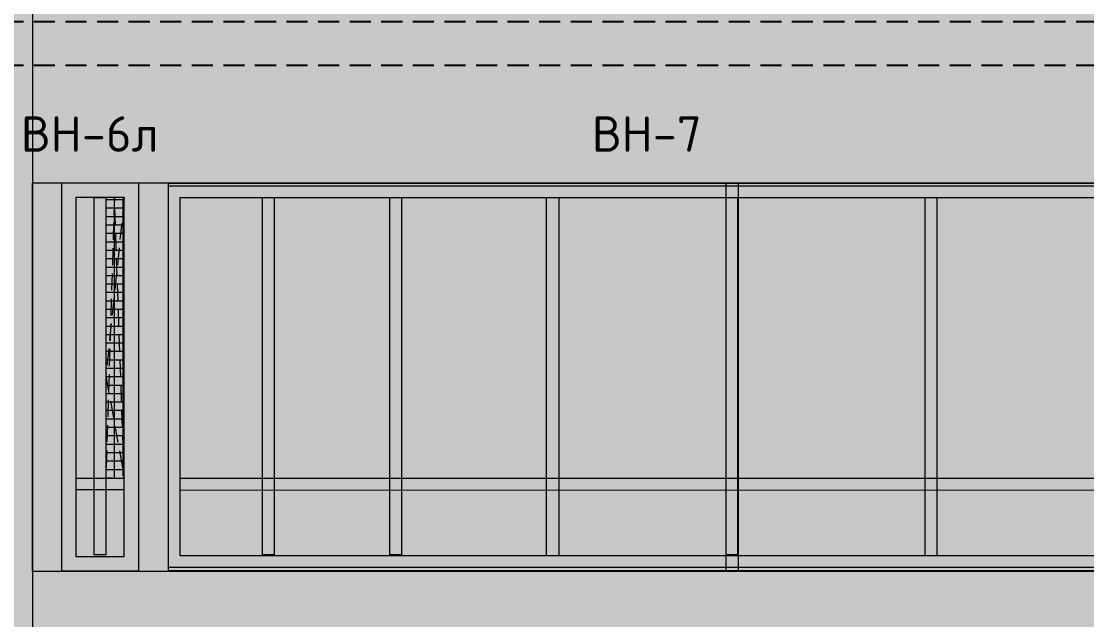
# Model space of a CAD drawing. Header units: millimetres. Extents: x -136099598 to 9192475, y 0 to 779331.
# Drawn here: x 60551 to 66876, y 289204 to 292753 of the extents above; entities that cross this region are included whole.
import ezdxf

# ---------------------------------------------------------------- set-up
doc = ezdxf.new("R2010")
doc.units = ezdxf.units.MM
doc.header["$MEASUREMENT"] = 0
doc.linetypes.add('01_base$0$DASHED2', pattern=[0.375, 0.25, -0.125])
doc.linetypes.add('ADSK_Штриховая_ш2 п1', pattern=[3, 2, -1])
doc.layers.get('0').update_dxf_attribs({"color": 250, "lineweight": 9})
doc.layers.get('Defpoints').update_dxf_attribs({"color": 8})
for name, color, linetype, lineweight, true_color in [('!_Окно_00_Штрих_Стекло', 7, 'Continuous', 0, 0x737373), ('RAL 000 80 00', 7, 'Continuous', 0, 0xb9b8b6), ('RAL 7016', 7, 'Continuous', 0, 0x383e42), ('RAL 90 10', 7, 'Continuous', 0, 0xf1ece1)]:
    doc.layers.add(name, color=color, linetype=linetype, lineweight=lineweight, true_color=true_color)
for name, color, linetype in [('PDF _0', 7, 'Continuous'), ('PDF _PDF _0', 7, 'Continuous'), ('PDF _Текст', 7, 'Continuous')]:
    doc.layers.add(name, color=color, linetype=linetype)
doc.layers.add('фасады', color=7, linetype='Continuous', lineweight=9)
doc.styles.add('PDF ISOCPEUR', font='isocpeur.ttf')

# ---------------------------------------------------------------- blocks, each defined once
blk = doc.blocks.new('A$Cce7b7053')
at = {"layer": '!_Окно_00_Штрих_Стекло'}
h = blk.add_hatch(color=256, dxfattribs=at)
h.dxf.hatch_style = 1
h.set_gradient(color1=(70, 92, 124), color2=(219, 225, 235), name='CURVED')
h.paths.add_polyline_path([(-90, -8316.7), (-90, -2653), (-2213.7, -2653), (-2213.7, -8316.7)])
h = blk.add_hatch(color=256, dxfattribs=at)
h.dxf.hatch_style = 1
h.set_gradient(color1=(70, 92, 124), color2=(219, 225, 235), name='CURVED')
h.paths.add_polyline_path([(-85.6, -8936.1), (-85.6, -8648.5), (-2213.7, -8648.5), (-2213.7, -8936.1)])
at = {"layer": 'PDF _PDF _0', "lineweight": 0, "true_color": 0x636466}
h = blk.add_hatch(dxfattribs=at)
h.set_pattern_fill('ANSI37', color=251, scale=400, angle=225)
h.set_pattern_definition([(270, (827904.3, 146355.055), (50, 8e-15), []), (2e-15, (827904.3, 146355.055), (-4e-16, 50), [])])
h.paths.add_polyline_path([(-562.2, -8648.5), (-2209.2, -8648.5), (-2209.2, -8757.9), (-547.6, -8757.9)])
at = {"layer": 'RAL 7016', "ltscale": 100, "transparency": 33554687}
h = blk.add_hatch(color=256, dxfattribs=at)
h.dxf.hatch_style = 1
h.paths.add_polyline_path([(-2301.4, -8386.7), (-2299.2, -2563), (0, -2563), (-2.2, -8386.7)])
h.paths.add_polyline_path([(-2213.7, -8316.7), (-90, -8316.7), (-90, -2653), (-2213.7, -2653)], flags=16)
h = blk.add_hatch(color=256, dxfattribs=at)
h.dxf.hatch_style = 1
h.paths.add_polyline_path([(-550.3, -8317.6), (-550, -2653), (-477.6, -2653), (-477.6, -8317.6)])
h = blk.add_hatch(color=256, dxfattribs=at)
h.dxf.hatch_style = 1
h.paths.add_polyline_path([(-90, -3894.3), (-2213.7, -3893.7), (-2213.7, -3823.7), (-90, -3824.3)])
h = blk.add_hatch(color=256, dxfattribs=at)
h.dxf.hatch_style = 1
h.paths.add_polyline_path([(-90, -5077.4), (-2213.7, -5076.8), (-2213.7, -5006.8), (-90, -5007.4)])
h = blk.add_hatch(color=256, dxfattribs=at)
h.dxf.hatch_style = 1
h.paths.add_polyline_path([(-90, -6143.4), (-2213.7, -6141.8), (-2213.7, -6067.9), (-90, -6068.5)])
h = blk.add_hatch(color=256, dxfattribs=at)
h.dxf.hatch_style = 1
h.paths.add_polyline_path([(-90, -7073.4), (-2213.7, -7072.9), (-2213.7, -7002.9), (-90, -7003.4)])
h = blk.add_hatch(color=256, dxfattribs=at)
h.dxf.hatch_style = 1
h.paths.add_polyline_path([(-90, -7073.2), (-2213.7, -7071.5), (-2213.7, -7003.4), (-90, -7004)])
h = blk.add_hatch(color=256, dxfattribs=at)
h.dxf.hatch_style = 1
h.paths.add_polyline_path([(-90, -7828.4), (-2213.7, -7827.9), (-2213.7, -7757.9), (-90, -7758.4)])
h = blk.add_hatch(color=256, dxfattribs=at)
h.dxf.hatch_style = 1
h.paths.add_polyline_path([(-2299.2, -9021.7), (-2299.2, -8563), (0, -8563), (0, -9021.7)])
h.paths.add_polyline_path([(-2213.7, -8936.1), (-85.6, -8936.1), (-85.6, -8648.5), (-2213.7, -8648.5)], flags=16)
h = blk.add_hatch(color=256, dxfattribs=at)
h.dxf.hatch_style = 1
h.paths.add_polyline_path([(-549.5, -8936.1), (-550, -8648.5), (-480, -8648.5), (-480.5, -8936.1)])
h = blk.add_hatch(color=256, dxfattribs=at)
h.dxf.hatch_style = 1
h.paths.add_polyline_path([(-90, -8827.9), (-2213.7, -8827.3), (-2213.7, -8757.3), (-90, -8757.9)])
at = {"ltscale": 150}
for points in [[(-2299.2, -2563), (0, -2563), (0, -8386.7), (-2299.2, -8386.7)], [(-2299.2, -5004), (0, -5004), (0, -5076.3), (-2299.2, -5076.3)], [(-2299.2, -9021.7), (0, -9021.7), (0, -8563), (-2299.2, -8563)], [(-2213.7, -8936.1), (-85.6, -8936.1), (-85.6, -8648.5), (-2213.7, -8648.5)]]:
    blk.add_lwpolyline(points, close=True, dxfattribs=at)
at = {"layer": 'PDF _0', "linetype": 'ADSK_Штриховая_ш2 п1', "lineweight": 0, "ltscale": 50}
blk.add_lwpolyline([(-2213.7, -8648.5), (-1154.1, -8757.9), (-550, -8648.5), (-2213.7, -8707.1), (-550, -8757.9)], dxfattribs=at)
at = {"layer": 'PDF _PDF _0', "lineweight": 0}
for points in [[(0, -2563), (0, -8386.7), (-2299.2, -8386.7), (-2299.2, -2563)], [(-20, -2583), (-20, -8386.7), (-2283.7, -8386.7), (-2283.7, -2583)], [(-90, -2653), (-90, -8316.7), (-2213.7, -8316.7), (-2213.7, -2653)], [(-477.6, -2653), (-477.9, -8317.6), (-550, -8317.6), (-550.5, -2653)], [(-90, -3824.3), (-90, -3893.2), (-2213.7, -3893.2), (-2213.7, -3824.3)], [(-94.4, -5007.4), (-94.4, -5076.3), (-2213.7, -5076.3), (-2213.7, -5007.4)], [(-90, -6067.9), (-90, -6142.6), (-2213.7, -6142.6), (-2213.7, -6067.9)], [(-94.4, -7003.4), (-94.4, -7072.3), (-2213.7, -7072.3), (-2213.7, -7003.4)], [(-94.4, -7758.4), (-94.4, -7827.3), (-2213.7, -7827.3), (-2213.7, -7758.4)], [(-94.4, -8757.9), (-94.4, -8826.8), (-2213.7, -8826.8), (-2213.7, -8757.9)]]:
    blk.add_lwpolyline(points, close=True, dxfattribs=at)
for points in [[(-550, -8936.1), (-550, -8648.5)], [(-480, -8648.5), (-480, -8936.1)]]:
    blk.add_lwpolyline(points, dxfattribs=at)
at = {"layer": 'PDF _Текст', "lineweight": 0, "char_height": 209.99, "attachment_point": 9, "rotation": 90, "style": 'PDF ISOCPEUR'}
for s, insert in [('ВН-7', (-2485.8, -5221)), ('ВН-6л', (-2485.8, -8445.5))]:
    blk.add_mtext(s, dxfattribs=dict(at, insert=insert))

msp = doc.modelspace()

# ---------------------------------------------------------------- hatches: boundary and pattern name
at = {"layer": 'RAL 000 80 00'}
h = msp.add_hatch(color=256, dxfattribs=at)
h.dxf.hatch_style = 1
h.paths.add_polyline_path([(69953.4, 302392), (60618.8, 302392), (60618.5, 288553.6), (69953.6, 288553.6)])
at = {"layer": 'RAL 90 10', "ltscale": 100, "transparency": 33554687}
h = msp.add_hatch(color=256, dxfattribs=at)
h.dxf.hatch_style = 1
h.paths.add_polyline_path([(60618.7, 302392), (57438.6, 302392), (57438.5, 288553.6), (60618.9, 288553.6)])

# ---------------------------------------------------------------- linework, layer by layer
at = {"ltscale": 150}
msp.add_line((60618.8, 287062.9), (60618.8, 302392, -1.1), dxfattribs=at)
at = {"layer": 'Defpoints', "color": 2, "linetype": '01_base$0$DASHED2', "ltscale": 500}
for p, q in [((57438.5, 292752, 0), (73083.5, 292752, 0)), ((57438.5, 292492, 0), (73083.5, 292492, 0))]:
    msp.add_line(p, q, dxfattribs=at)
at = {"layer": 'фасады', "ltscale": 150}
msp.add_lwpolyline([(69811.1, 291693.2), (69811.1, 291792.8), (60615.4, 291792.8), (60615.4, 289492.8), (69103.5, 289492.8)], dxfattribs=at)

# ---------------------------------------------------------------- block references
at = {"ltscale": 150, "rotation": 270}
msp.add_blockref('A$Cce7b7053', (69811.1, 289493.6), dxfattribs=at)

doc.saveas('drawing.dxf')
